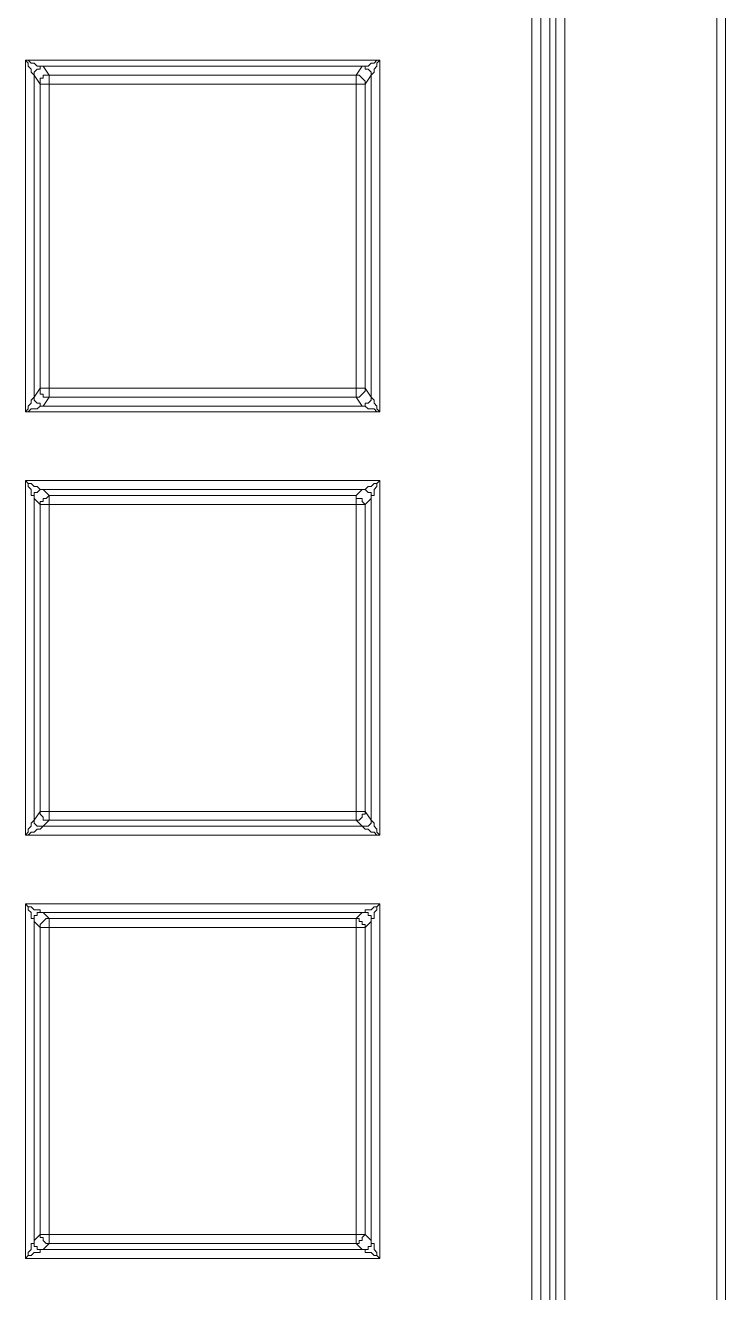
# Model space of a CAD drawing. Header units: centimetres. Extents: x -12.2 to 12.2, y -6.1 to 6.1.
# Drawn here: x -4.47 to -3.641, y -1.76 to -0.26 of the extents above; entities that cross this region are included whole.
import ezdxf

# ---------------------------------------------------------------- set-up
doc = ezdxf.new("R2010")
doc.units = ezdxf.units.CM
doc.header["$MEASUREMENT"] = 0
doc.layers.add('Camada 1', color=7, linetype='Continuous')

msp = doc.modelspace()

# ---------------------------------------------------------------- linework, layer by layer
at = {"layer": 'Camada 1', "lineweight": 9}
for points in [[(-3.84945, 5.81194), (-3.84945, 5.81194), (-3.84945, -5.8262), (-3.84945, -5.8262)], [(-3.8424, -5.8262), (-3.8424, -5.8262), (-3.8424, 5.81194), (-3.8424, 5.81194)], [(-3.83181, 5.81194), (-3.83181, 5.81194), (-3.83181, -5.8262), (-3.83181, -5.8262)], [(-3.6519, -5.8262), (-3.6519, -5.8262), (-3.6519, 5.81194), (-3.6519, 5.81194)], [(-3.64131, 5.81194), (-3.64131, 5.81194), (-3.64131, -5.8262), (-3.64131, -5.8262)], [(-3.87062, -2.02678), (-3.87062, -2.02678), (-3.87062, 5.77666), (-3.87062, 5.77666)], [(-3.86004, 5.77666), (-3.86004, 5.77666), (-3.86004, -2.02678), (-3.86004, -2.02678)], [(-4.47034, -0.3017), (-4.47034, -0.3017), (-4.05054, -0.3017), (-4.05054, -0.3017)], [(-4.47034, -0.71798), (-4.47034, -0.71798), (-4.47034, -0.3017), (-4.47034, -0.3017)], [(-4.0717, -0.30876), (-4.0717, -0.30876), (-4.44917, -0.30876), (-4.44917, -0.30876)], [(-4.44917, -0.30876), (-4.44917, -0.30876), (-4.44212, -0.31934), (-4.44212, -0.31934)], [(-4.07876, -0.31934), (-4.07876, -0.31934), (-4.0717, -0.30876), (-4.0717, -0.30876)], [(-4.05054, -0.3017), (-4.05054, -0.3017), (-4.05054, -0.71798), (-4.05054, -0.71798)], [(-4.45976, -0.31934), (-4.45976, -0.31934), (-4.45976, -0.70034), (-4.45976, -0.70034)], [(-4.4527, -0.32992), (-4.4527, -0.32992), (-4.45976, -0.31934), (-4.45976, -0.31934)], [(-4.4527, -0.68976), (-4.4527, -0.68976), (-4.4527, -0.32992), (-4.4527, -0.32992)], [(-4.44212, -0.31934), (-4.44212, -0.31934), (-4.07876, -0.31934), (-4.07876, -0.31934)], [(-4.07876, -0.32992), (-4.07876, -0.32992), (-4.44212, -0.32992), (-4.44212, -0.32992)], [(-4.44212, -0.32992), (-4.44212, -0.32992), (-4.44212, -0.68976), (-4.44212, -0.68976)], [(-4.07876, -0.68976), (-4.07876, -0.68976), (-4.07876, -0.32992), (-4.07876, -0.32992)], [(-4.06112, -0.31934), (-4.06112, -0.31934), (-4.06817, -0.32992), (-4.06817, -0.32992)], [(-4.06817, -0.32992), (-4.06817, -0.32992), (-4.06817, -0.68976), (-4.06817, -0.68976)], [(-4.06112, -0.70034), (-4.06112, -0.70034), (-4.06112, -0.31934), (-4.06112, -0.31934)], [(-4.45976, -0.70034), (-4.45976, -0.70034), (-4.4527, -0.68976), (-4.4527, -0.68976)], [(-4.44212, -0.68976), (-4.44212, -0.68976), (-4.07876, -0.68976), (-4.07876, -0.68976)], [(-4.06817, -0.68976), (-4.06817, -0.68976), (-4.06112, -0.70034), (-4.06112, -0.70034)], [(-4.44212, -0.70034), (-4.44212, -0.70034), (-4.44917, -0.71092), (-4.44917, -0.71092)], [(-4.07876, -0.70034), (-4.07876, -0.70034), (-4.44212, -0.70034), (-4.44212, -0.70034)], [(-4.0717, -0.71092), (-4.0717, -0.71092), (-4.07876, -0.70034), (-4.07876, -0.70034)], [(-4.05054, -0.71798), (-4.05054, -0.71798), (-4.47034, -0.71798), (-4.47034, -0.71798)], [(-4.44917, -0.71092), (-4.44917, -0.71092), (-4.0717, -0.71092), (-4.0717, -0.71092)], [(-4.47034, -0.79912), (-4.47034, -0.79912), (-4.05054, -0.79912), (-4.05054, -0.79912)], [(-4.47034, -1.21892), (-4.47034, -1.21892), (-4.47034, -0.79912), (-4.47034, -0.79912)], [(-4.0717, -0.8097), (-4.0717, -0.8097), (-4.44917, -0.8097), (-4.44917, -0.8097)], [(-4.44917, -0.8097), (-4.44917, -0.8097), (-4.44212, -0.81676), (-4.44212, -0.81676)], [(-4.07876, -0.81676), (-4.07876, -0.81676), (-4.0717, -0.8097), (-4.0717, -0.8097)], [(-4.05054, -0.79912), (-4.05054, -0.79912), (-4.05054, -1.21892), (-4.05054, -1.21892)], [(-4.45976, -0.82028), (-4.45976, -0.82028), (-4.45976, -1.20128), (-4.45976, -1.20128)], [(-4.4527, -0.82734), (-4.4527, -0.82734), (-4.45976, -0.82028), (-4.45976, -0.82028)], [(-4.44212, -0.81676), (-4.44212, -0.81676), (-4.07876, -0.81676), (-4.07876, -0.81676)], [(-4.06112, -0.82028), (-4.06112, -0.82028), (-4.06817, -0.82734), (-4.06817, -0.82734)], [(-4.06112, -1.20128), (-4.06112, -1.20128), (-4.06112, -0.82028), (-4.06112, -0.82028)], [(-4.4527, -1.1907), (-4.4527, -1.1907), (-4.4527, -0.82734), (-4.4527, -0.82734)], [(-4.44212, -0.82734), (-4.44212, -0.82734), (-4.44212, -1.1907), (-4.44212, -1.1907)], [(-4.07876, -0.82734), (-4.07876, -0.82734), (-4.44212, -0.82734), (-4.44212, -0.82734)], [(-4.07876, -1.1907), (-4.07876, -1.1907), (-4.07876, -0.82734), (-4.07876, -0.82734)], [(-4.06817, -0.82734), (-4.06817, -0.82734), (-4.06817, -1.1907), (-4.06817, -1.1907)], [(-4.45976, -1.20128), (-4.45976, -1.20128), (-4.4527, -1.1907), (-4.4527, -1.1907)], [(-4.44212, -1.1907), (-4.44212, -1.1907), (-4.07876, -1.1907), (-4.07876, -1.1907)], [(-4.06817, -1.1907), (-4.06817, -1.1907), (-4.06112, -1.20128), (-4.06112, -1.20128)], [(-4.44212, -1.20128), (-4.44212, -1.20128), (-4.44917, -1.20834), (-4.44917, -1.20834)], [(-4.44917, -1.20834), (-4.44917, -1.20834), (-4.0717, -1.20834), (-4.0717, -1.20834)], [(-4.07876, -1.20128), (-4.07876, -1.20128), (-4.44212, -1.20128), (-4.44212, -1.20128)], [(-4.0717, -1.20834), (-4.0717, -1.20834), (-4.07876, -1.20128), (-4.07876, -1.20128)], [(-4.05054, -1.21892), (-4.05054, -1.21892), (-4.47034, -1.21892), (-4.47034, -1.21892)], [(-4.47034, -1.30006), (-4.47034, -1.30006), (-4.05054, -1.30006), (-4.05054, -1.30006)], [(-4.47034, -1.71987), (-4.47034, -1.71987), (-4.47034, -1.30006), (-4.47034, -1.30006)], [(-4.05054, -1.30006), (-4.05054, -1.30006), (-4.05054, -1.71987), (-4.05054, -1.71987)], [(-4.0717, -1.31064), (-4.0717, -1.31064), (-4.44917, -1.31064), (-4.44917, -1.31064)], [(-4.44917, -1.31064), (-4.44917, -1.31064), (-4.44212, -1.3177), (-4.44212, -1.3177)], [(-4.44212, -1.3177), (-4.44212, -1.3177), (-4.07876, -1.3177), (-4.07876, -1.3177)], [(-4.07876, -1.3177), (-4.07876, -1.3177), (-4.0717, -1.31064), (-4.0717, -1.31064)], [(-4.45976, -1.32123), (-4.45976, -1.32123), (-4.45976, -1.6987), (-4.45976, -1.6987)], [(-4.4527, -1.32828), (-4.4527, -1.32828), (-4.45976, -1.32123), (-4.45976, -1.32123)], [(-4.4527, -1.69164), (-4.4527, -1.69164), (-4.4527, -1.32828), (-4.4527, -1.32828)], [(-4.44212, -1.32828), (-4.44212, -1.32828), (-4.44212, -1.69164), (-4.44212, -1.69164)], [(-4.07876, -1.32828), (-4.07876, -1.32828), (-4.44212, -1.32828), (-4.44212, -1.32828)], [(-4.07876, -1.69164), (-4.07876, -1.69164), (-4.07876, -1.32828), (-4.07876, -1.32828)], [(-4.06112, -1.32123), (-4.06112, -1.32123), (-4.06817, -1.32828), (-4.06817, -1.32828)], [(-4.06817, -1.32828), (-4.06817, -1.32828), (-4.06817, -1.69164), (-4.06817, -1.69164)], [(-4.06112, -1.6987), (-4.06112, -1.6987), (-4.06112, -1.32123), (-4.06112, -1.32123)], [(-4.45976, -1.6987), (-4.45976, -1.6987), (-4.4527, -1.69164), (-4.4527, -1.69164)], [(-4.44212, -1.69164), (-4.44212, -1.69164), (-4.07876, -1.69164), (-4.07876, -1.69164)], [(-4.06817, -1.69164), (-4.06817, -1.69164), (-4.06112, -1.6987), (-4.06112, -1.6987)], [(-4.44212, -1.70223), (-4.44212, -1.70223), (-4.44917, -1.70928), (-4.44917, -1.70928)], [(-4.44917, -1.70928), (-4.44917, -1.70928), (-4.0717, -1.70928), (-4.0717, -1.70928)], [(-4.07876, -1.70223), (-4.07876, -1.70223), (-4.44212, -1.70223), (-4.44212, -1.70223)], [(-4.0717, -1.70928), (-4.0717, -1.70928), (-4.07876, -1.70223), (-4.07876, -1.70223)], [(-4.05054, -1.71987), (-4.05054, -1.71987), (-4.47034, -1.71987), (-4.47034, -1.71987)]]:
    msp.add_open_spline(points, degree=3, dxfattribs=at)
for points, knots in [([(-4.45976, -0.31934), (-4.45976, -0.31934), (-4.45976, -0.31934), (-4.45976, -0.31934), (-4.45976, -0.31934), (-4.46329, -0.31581), (-4.46329, -0.31581), (-4.46329, -0.31581), (-4.46329, -0.31228), (-4.46329, -0.31228), (-4.46329, -0.31228), (-4.46681, -0.30876), (-4.46681, -0.30876), (-4.46681, -0.30876), (-4.46681, -0.30523), (-4.46681, -0.30523), (-4.46681, -0.30523), (-4.47034, -0.3017), (-4.47034, -0.3017)], [0, 0, 0, 0, 0.1666667, 0.1666667, 0.1666667, 0.3333333, 0.3333333, 0.3333333, 0.5, 0.5, 0.5, 0.6666667, 0.6666667, 0.6666667, 0.8333333, 0.8333333, 0.8333333, 1, 1, 1, 1]), ([(-4.47034, -0.3017), (-4.47034, -0.3017), (-4.46681, -0.3017), (-4.46681, -0.3017), (-4.46681, -0.3017), (-4.46329, -0.30523), (-4.46329, -0.30523), (-4.46329, -0.30523), (-4.45976, -0.30523), (-4.45976, -0.30523), (-4.45976, -0.30523), (-4.45623, -0.30876), (-4.45623, -0.30876), (-4.45623, -0.30876), (-4.4527, -0.30876), (-4.4527, -0.30876), (-4.4527, -0.30876), (-4.44917, -0.30876), (-4.44917, -0.30876)], [0, 0, 0, 0, 0.1666667, 0.1666667, 0.1666667, 0.3333333, 0.3333333, 0.3333333, 0.5, 0.5, 0.5, 0.6666667, 0.6666667, 0.6666667, 0.8333333, 0.8333333, 0.8333333, 1, 1, 1, 1]), ([(-4.44917, -0.30876), (-4.44917, -0.30876), (-4.4527, -0.30876), (-4.4527, -0.30876), (-4.4527, -0.30876), (-4.4527, -0.31228), (-4.4527, -0.31228), (-4.4527, -0.31228), (-4.45623, -0.31228), (-4.45623, -0.31228), (-4.45623, -0.31228), (-4.45976, -0.31581), (-4.45976, -0.31581), (-4.45976, -0.31581), (-4.45976, -0.31934), (-4.45976, -0.31934)], [0, 0, 0, 0, 0.2, 0.2, 0.2, 0.4, 0.4, 0.4, 0.6, 0.6, 0.6, 0.8, 0.8, 0.8, 1, 1, 1, 1]), ([(-4.0717, -0.30876), (-4.0717, -0.30876), (-4.0717, -0.30876), (-4.0717, -0.30876), (-4.0717, -0.30876), (-4.06817, -0.30876), (-4.06817, -0.30876), (-4.06817, -0.30876), (-4.06465, -0.30876), (-4.06465, -0.30876), (-4.06465, -0.30876), (-4.06112, -0.30523), (-4.06112, -0.30523), (-4.06112, -0.30523), (-4.05759, -0.30523), (-4.05759, -0.30523), (-4.05759, -0.30523), (-4.05406, -0.3017), (-4.05406, -0.3017), (-4.05406, -0.3017), (-4.05054, -0.3017), (-4.05054, -0.3017)], [0, 0, 0, 0, 0.1428571, 0.1428571, 0.1428571, 0.2857143, 0.2857143, 0.2857143, 0.4285714, 0.4285714, 0.4285714, 0.5714286, 0.5714286, 0.5714286, 0.7142857, 0.7142857, 0.7142857, 0.8571429, 0.8571429, 0.8571429, 1, 1, 1, 1]), ([(-4.06112, -0.31934), (-4.06112, -0.31934), (-4.06112, -0.31934), (-4.06112, -0.31934), (-4.06112, -0.31934), (-4.06112, -0.31581), (-4.06112, -0.31581), (-4.06112, -0.31581), (-4.06465, -0.31228), (-4.06465, -0.31228), (-4.06465, -0.31228), (-4.06817, -0.31228), (-4.06817, -0.31228), (-4.06817, -0.31228), (-4.06817, -0.30876), (-4.06817, -0.30876), (-4.06817, -0.30876), (-4.0717, -0.30876), (-4.0717, -0.30876)], [0, 0, 0, 0, 0.1666667, 0.1666667, 0.1666667, 0.3333333, 0.3333333, 0.3333333, 0.5, 0.5, 0.5, 0.6666667, 0.6666667, 0.6666667, 0.8333333, 0.8333333, 0.8333333, 1, 1, 1, 1]), ([(-4.05054, -0.3017), (-4.05054, -0.3017), (-4.05406, -0.30523), (-4.05406, -0.30523), (-4.05406, -0.30523), (-4.05406, -0.30876), (-4.05406, -0.30876), (-4.05406, -0.30876), (-4.05759, -0.31228), (-4.05759, -0.31228), (-4.05759, -0.31228), (-4.05759, -0.31581), (-4.05759, -0.31581), (-4.05759, -0.31581), (-4.06112, -0.31934), (-4.06112, -0.31934)], [0, 0, 0, 0, 0.2, 0.2, 0.2, 0.4, 0.4, 0.4, 0.6, 0.6, 0.6, 0.8, 0.8, 0.8, 1, 1, 1, 1]), ([(-4.44212, -0.31934), (-4.44212, -0.31934), (-4.44565, -0.31934), (-4.44565, -0.31934), (-4.44565, -0.31934), (-4.44917, -0.31934), (-4.44917, -0.31934), (-4.44917, -0.31934), (-4.44917, -0.32287), (-4.44917, -0.32287), (-4.44917, -0.32287), (-4.4527, -0.32287), (-4.4527, -0.32287), (-4.4527, -0.32287), (-4.4527, -0.3264), (-4.4527, -0.3264), (-4.4527, -0.3264), (-4.4527, -0.32992), (-4.4527, -0.32992)], [0, 0, 0, 0, 0.1666667, 0.1666667, 0.1666667, 0.3333333, 0.3333333, 0.3333333, 0.5, 0.5, 0.5, 0.6666667, 0.6666667, 0.6666667, 0.8333333, 0.8333333, 0.8333333, 1, 1, 1, 1]), ([(-4.44212, -0.32992), (-4.44212, -0.32992), (-4.44565, -0.32992), (-4.44565, -0.32992), (-4.44565, -0.32992), (-4.44917, -0.32992), (-4.44917, -0.32992), (-4.44917, -0.32992), (-4.4527, -0.32992), (-4.4527, -0.32992)], [0, 0, 0, 0, 0.3333333, 0.3333333, 0.3333333, 0.6666667, 0.6666667, 0.6666667, 1, 1, 1, 1]), ([(-4.44212, -0.31934), (-4.44212, -0.31934), (-4.44212, -0.31934), (-4.44212, -0.31934), (-4.44212, -0.31934), (-4.44212, -0.32287), (-4.44212, -0.32287), (-4.44212, -0.32287), (-4.44212, -0.3264), (-4.44212, -0.3264), (-4.44212, -0.3264), (-4.44212, -0.32992), (-4.44212, -0.32992)], [0, 0, 0, 0, 0.25, 0.25, 0.25, 0.5, 0.5, 0.5, 0.75, 0.75, 0.75, 1, 1, 1, 1]), ([(-4.06817, -0.32992), (-4.06817, -0.32992), (-4.06817, -0.3264), (-4.06817, -0.3264), (-4.06817, -0.3264), (-4.0717, -0.32287), (-4.0717, -0.32287), (-4.0717, -0.32287), (-4.07523, -0.31934), (-4.07523, -0.31934), (-4.07523, -0.31934), (-4.07876, -0.31934), (-4.07876, -0.31934)], [0, 0, 0, 0, 0.25, 0.25, 0.25, 0.5, 0.5, 0.5, 0.75, 0.75, 0.75, 1, 1, 1, 1]), ([(-4.07876, -0.31934), (-4.07876, -0.31934), (-4.07876, -0.31934), (-4.07876, -0.31934), (-4.07876, -0.31934), (-4.07876, -0.32287), (-4.07876, -0.32287), (-4.07876, -0.32287), (-4.07876, -0.3264), (-4.07876, -0.3264), (-4.07876, -0.3264), (-4.07876, -0.32992), (-4.07876, -0.32992)], [0, 0, 0, 0, 0.25, 0.25, 0.25, 0.5, 0.5, 0.5, 0.75, 0.75, 0.75, 1, 1, 1, 1]), ([(-4.06817, -0.32992), (-4.06817, -0.32992), (-4.06817, -0.32992), (-4.06817, -0.32992), (-4.06817, -0.32992), (-4.0717, -0.32992), (-4.0717, -0.32992), (-4.0717, -0.32992), (-4.07523, -0.32992), (-4.07523, -0.32992), (-4.07523, -0.32992), (-4.07876, -0.32992), (-4.07876, -0.32992)], [0, 0, 0, 0, 0.25, 0.25, 0.25, 0.5, 0.5, 0.5, 0.75, 0.75, 0.75, 1, 1, 1, 1]), ([(-4.4527, -0.68976), (-4.4527, -0.68976), (-4.4527, -0.69328), (-4.4527, -0.69328), (-4.4527, -0.69328), (-4.4527, -0.69681), (-4.4527, -0.69681), (-4.4527, -0.69681), (-4.44917, -0.69681), (-4.44917, -0.69681), (-4.44917, -0.69681), (-4.44917, -0.70034), (-4.44917, -0.70034), (-4.44917, -0.70034), (-4.44565, -0.70034), (-4.44565, -0.70034), (-4.44565, -0.70034), (-4.44212, -0.70034), (-4.44212, -0.70034)], [0, 0, 0, 0, 0.1666667, 0.1666667, 0.1666667, 0.3333333, 0.3333333, 0.3333333, 0.5, 0.5, 0.5, 0.6666667, 0.6666667, 0.6666667, 0.8333333, 0.8333333, 0.8333333, 1, 1, 1, 1]), ([(-4.44212, -0.68976), (-4.44212, -0.68976), (-4.44565, -0.68976), (-4.44565, -0.68976), (-4.44565, -0.68976), (-4.44917, -0.68976), (-4.44917, -0.68976), (-4.44917, -0.68976), (-4.4527, -0.68976), (-4.4527, -0.68976)], [0, 0, 0, 0, 0.3333333, 0.3333333, 0.3333333, 0.6666667, 0.6666667, 0.6666667, 1, 1, 1, 1]), ([(-4.44212, -0.68976), (-4.44212, -0.68976), (-4.44212, -0.69328), (-4.44212, -0.69328), (-4.44212, -0.69328), (-4.44212, -0.69681), (-4.44212, -0.69681), (-4.44212, -0.69681), (-4.44212, -0.70034), (-4.44212, -0.70034)], [0, 0, 0, 0, 0.3333333, 0.3333333, 0.3333333, 0.6666667, 0.6666667, 0.6666667, 1, 1, 1, 1]), ([(-4.06817, -0.68976), (-4.06817, -0.68976), (-4.06817, -0.69328), (-4.06817, -0.69328), (-4.06817, -0.69328), (-4.0717, -0.69681), (-4.0717, -0.69681), (-4.0717, -0.69681), (-4.07523, -0.70034), (-4.07523, -0.70034), (-4.07523, -0.70034), (-4.07876, -0.70034), (-4.07876, -0.70034)], [0, 0, 0, 0, 0.25, 0.25, 0.25, 0.5, 0.5, 0.5, 0.75, 0.75, 0.75, 1, 1, 1, 1]), ([(-4.07876, -0.68976), (-4.07876, -0.68976), (-4.07876, -0.69328), (-4.07876, -0.69328), (-4.07876, -0.69328), (-4.07876, -0.69681), (-4.07876, -0.69681), (-4.07876, -0.69681), (-4.07876, -0.70034), (-4.07876, -0.70034)], [0, 0, 0, 0, 0.3333333, 0.3333333, 0.3333333, 0.6666667, 0.6666667, 0.6666667, 1, 1, 1, 1]), ([(-4.06817, -0.68976), (-4.06817, -0.68976), (-4.06817, -0.68976), (-4.06817, -0.68976), (-4.06817, -0.68976), (-4.0717, -0.68976), (-4.0717, -0.68976), (-4.0717, -0.68976), (-4.07523, -0.68976), (-4.07523, -0.68976), (-4.07523, -0.68976), (-4.07876, -0.68976), (-4.07876, -0.68976)], [0, 0, 0, 0, 0.25, 0.25, 0.25, 0.5, 0.5, 0.5, 0.75, 0.75, 0.75, 1, 1, 1, 1]), ([(-4.47034, -0.71798), (-4.47034, -0.71798), (-4.46681, -0.71445), (-4.46681, -0.71445), (-4.46681, -0.71445), (-4.46681, -0.71092), (-4.46681, -0.71092), (-4.46681, -0.71092), (-4.46329, -0.70739), (-4.46329, -0.70739), (-4.46329, -0.70739), (-4.46329, -0.70387), (-4.46329, -0.70387), (-4.46329, -0.70387), (-4.45976, -0.70034), (-4.45976, -0.70034)], [0, 0, 0, 0, 0.2, 0.2, 0.2, 0.4, 0.4, 0.4, 0.6, 0.6, 0.6, 0.8, 0.8, 0.8, 1, 1, 1, 1]), ([(-4.45976, -0.70034), (-4.45976, -0.70034), (-4.45976, -0.70034), (-4.45976, -0.70034), (-4.45976, -0.70034), (-4.45976, -0.70387), (-4.45976, -0.70387), (-4.45976, -0.70387), (-4.45623, -0.70739), (-4.45623, -0.70739), (-4.45623, -0.70739), (-4.4527, -0.70739), (-4.4527, -0.70739), (-4.4527, -0.70739), (-4.4527, -0.71092), (-4.4527, -0.71092), (-4.4527, -0.71092), (-4.44917, -0.71092), (-4.44917, -0.71092)], [0, 0, 0, 0, 0.1666667, 0.1666667, 0.1666667, 0.3333333, 0.3333333, 0.3333333, 0.5, 0.5, 0.5, 0.6666667, 0.6666667, 0.6666667, 0.8333333, 0.8333333, 0.8333333, 1, 1, 1, 1]), ([(-4.06112, -0.70034), (-4.06112, -0.70034), (-4.06112, -0.70034), (-4.06112, -0.70034), (-4.06112, -0.70034), (-4.06112, -0.70387), (-4.06112, -0.70387), (-4.06112, -0.70387), (-4.06465, -0.70739), (-4.06465, -0.70739), (-4.06465, -0.70739), (-4.06817, -0.70739), (-4.06817, -0.70739), (-4.06817, -0.70739), (-4.06817, -0.71092), (-4.06817, -0.71092), (-4.06817, -0.71092), (-4.0717, -0.71092), (-4.0717, -0.71092)], [0, 0, 0, 0, 0.1666667, 0.1666667, 0.1666667, 0.3333333, 0.3333333, 0.3333333, 0.5, 0.5, 0.5, 0.6666667, 0.6666667, 0.6666667, 0.8333333, 0.8333333, 0.8333333, 1, 1, 1, 1]), ([(-4.06112, -0.70034), (-4.06112, -0.70034), (-4.06112, -0.70034), (-4.06112, -0.70034), (-4.06112, -0.70034), (-4.05759, -0.70387), (-4.05759, -0.70387), (-4.05759, -0.70387), (-4.05759, -0.70739), (-4.05759, -0.70739), (-4.05759, -0.70739), (-4.05406, -0.71092), (-4.05406, -0.71092), (-4.05406, -0.71092), (-4.05406, -0.71445), (-4.05406, -0.71445), (-4.05406, -0.71445), (-4.05054, -0.71798), (-4.05054, -0.71798)], [0, 0, 0, 0, 0.1666667, 0.1666667, 0.1666667, 0.3333333, 0.3333333, 0.3333333, 0.5, 0.5, 0.5, 0.6666667, 0.6666667, 0.6666667, 0.8333333, 0.8333333, 0.8333333, 1, 1, 1, 1]), ([(-4.44917, -0.71092), (-4.44917, -0.71092), (-4.44917, -0.71092), (-4.44917, -0.71092), (-4.44917, -0.71092), (-4.4527, -0.71092), (-4.4527, -0.71092), (-4.4527, -0.71092), (-4.45623, -0.71445), (-4.45623, -0.71445), (-4.45623, -0.71445), (-4.45976, -0.71445), (-4.45976, -0.71445), (-4.45976, -0.71445), (-4.46329, -0.71445), (-4.46329, -0.71445), (-4.46329, -0.71445), (-4.46681, -0.71798), (-4.46681, -0.71798), (-4.46681, -0.71798), (-4.47034, -0.71798), (-4.47034, -0.71798)], [0, 0, 0, 0, 0.1428571, 0.1428571, 0.1428571, 0.2857143, 0.2857143, 0.2857143, 0.4285714, 0.4285714, 0.4285714, 0.5714286, 0.5714286, 0.5714286, 0.7142857, 0.7142857, 0.7142857, 0.8571429, 0.8571429, 0.8571429, 1, 1, 1, 1]), ([(-4.05054, -0.71798), (-4.05054, -0.71798), (-4.05406, -0.71798), (-4.05406, -0.71798), (-4.05406, -0.71798), (-4.05759, -0.71445), (-4.05759, -0.71445), (-4.05759, -0.71445), (-4.06112, -0.71445), (-4.06112, -0.71445), (-4.06112, -0.71445), (-4.06465, -0.71445), (-4.06465, -0.71445), (-4.06465, -0.71445), (-4.06817, -0.71092), (-4.06817, -0.71092), (-4.06817, -0.71092), (-4.0717, -0.71092), (-4.0717, -0.71092)], [0, 0, 0, 0, 0.1666667, 0.1666667, 0.1666667, 0.3333333, 0.3333333, 0.3333333, 0.5, 0.5, 0.5, 0.6666667, 0.6666667, 0.6666667, 0.8333333, 0.8333333, 0.8333333, 1, 1, 1, 1]), ([(-4.47034, -0.79912), (-4.47034, -0.79912), (-4.46681, -0.80265), (-4.46681, -0.80265), (-4.46681, -0.80265), (-4.46329, -0.80265), (-4.46329, -0.80265), (-4.46329, -0.80265), (-4.45976, -0.80617), (-4.45976, -0.80617), (-4.45976, -0.80617), (-4.45623, -0.80617), (-4.45623, -0.80617), (-4.45623, -0.80617), (-4.4527, -0.8097), (-4.4527, -0.8097), (-4.4527, -0.8097), (-4.44917, -0.8097), (-4.44917, -0.8097)], [0, 0, 0, 0, 0.1666667, 0.1666667, 0.1666667, 0.3333333, 0.3333333, 0.3333333, 0.5, 0.5, 0.5, 0.6666667, 0.6666667, 0.6666667, 0.8333333, 0.8333333, 0.8333333, 1, 1, 1, 1]), ([(-4.45976, -0.82028), (-4.45976, -0.82028), (-4.45976, -0.82028), (-4.45976, -0.82028), (-4.45976, -0.82028), (-4.45976, -0.81676), (-4.45976, -0.81676), (-4.45976, -0.81676), (-4.46329, -0.81676), (-4.46329, -0.81676), (-4.46329, -0.81676), (-4.46329, -0.81323), (-4.46329, -0.81323), (-4.46329, -0.81323), (-4.46329, -0.8097), (-4.46329, -0.8097), (-4.46329, -0.8097), (-4.46681, -0.80617), (-4.46681, -0.80617), (-4.46681, -0.80617), (-4.46681, -0.80265), (-4.46681, -0.80265), (-4.46681, -0.80265), (-4.47034, -0.79912), (-4.47034, -0.79912)], [0, 0, 0, 0, 0.125, 0.125, 0.125, 0.25, 0.25, 0.25, 0.375, 0.375, 0.375, 0.5, 0.5, 0.5, 0.625, 0.625, 0.625, 0.75, 0.75, 0.75, 0.875, 0.875, 0.875, 1, 1, 1, 1]), ([(-4.44917, -0.8097), (-4.44917, -0.8097), (-4.4527, -0.8097), (-4.4527, -0.8097), (-4.4527, -0.8097), (-4.45623, -0.81323), (-4.45623, -0.81323), (-4.45623, -0.81323), (-4.45976, -0.81323), (-4.45976, -0.81323), (-4.45976, -0.81323), (-4.45976, -0.81676), (-4.45976, -0.81676), (-4.45976, -0.81676), (-4.45976, -0.82028), (-4.45976, -0.82028)], [0, 0, 0, 0, 0.2, 0.2, 0.2, 0.4, 0.4, 0.4, 0.6, 0.6, 0.6, 0.8, 0.8, 0.8, 1, 1, 1, 1]), ([(-4.0717, -0.8097), (-4.0717, -0.8097), (-4.0717, -0.8097), (-4.0717, -0.8097), (-4.0717, -0.8097), (-4.06817, -0.8097), (-4.06817, -0.8097), (-4.06817, -0.8097), (-4.06465, -0.80617), (-4.06465, -0.80617), (-4.06465, -0.80617), (-4.06112, -0.80617), (-4.06112, -0.80617), (-4.06112, -0.80617), (-4.05759, -0.80265), (-4.05759, -0.80265), (-4.05759, -0.80265), (-4.05406, -0.80265), (-4.05406, -0.80265), (-4.05406, -0.80265), (-4.05054, -0.79912), (-4.05054, -0.79912)], [0, 0, 0, 0, 0.1428571, 0.1428571, 0.1428571, 0.2857143, 0.2857143, 0.2857143, 0.4285714, 0.4285714, 0.4285714, 0.5714286, 0.5714286, 0.5714286, 0.7142857, 0.7142857, 0.7142857, 0.8571429, 0.8571429, 0.8571429, 1, 1, 1, 1]), ([(-4.06112, -0.82028), (-4.06112, -0.82028), (-4.06112, -0.81676), (-4.06112, -0.81676), (-4.06112, -0.81676), (-4.06112, -0.81323), (-4.06112, -0.81323), (-4.06112, -0.81323), (-4.06465, -0.81323), (-4.06465, -0.81323), (-4.06465, -0.81323), (-4.06817, -0.8097), (-4.06817, -0.8097), (-4.06817, -0.8097), (-4.0717, -0.8097), (-4.0717, -0.8097)], [0, 0, 0, 0, 0.2, 0.2, 0.2, 0.4, 0.4, 0.4, 0.6, 0.6, 0.6, 0.8, 0.8, 0.8, 1, 1, 1, 1]), ([(-4.05054, -0.79912), (-4.05054, -0.79912), (-4.05406, -0.80265), (-4.05406, -0.80265), (-4.05406, -0.80265), (-4.05406, -0.80617), (-4.05406, -0.80617), (-4.05406, -0.80617), (-4.05759, -0.8097), (-4.05759, -0.8097), (-4.05759, -0.8097), (-4.05759, -0.81323), (-4.05759, -0.81323), (-4.05759, -0.81323), (-4.05759, -0.81676), (-4.05759, -0.81676), (-4.05759, -0.81676), (-4.06112, -0.81676), (-4.06112, -0.81676), (-4.06112, -0.81676), (-4.06112, -0.82028), (-4.06112, -0.82028)], [0, 0, 0, 0, 0.1428571, 0.1428571, 0.1428571, 0.2857143, 0.2857143, 0.2857143, 0.4285714, 0.4285714, 0.4285714, 0.5714286, 0.5714286, 0.5714286, 0.7142857, 0.7142857, 0.7142857, 0.8571429, 0.8571429, 0.8571429, 1, 1, 1, 1]), ([(-4.44212, -0.81676), (-4.44212, -0.81676), (-4.44565, -0.82028), (-4.44565, -0.82028), (-4.44565, -0.82028), (-4.44917, -0.82028), (-4.44917, -0.82028), (-4.44917, -0.82028), (-4.44917, -0.82381), (-4.44917, -0.82381), (-4.44917, -0.82381), (-4.4527, -0.82381), (-4.4527, -0.82381), (-4.4527, -0.82381), (-4.4527, -0.82734), (-4.4527, -0.82734)], [0, 0, 0, 0, 0.2, 0.2, 0.2, 0.4, 0.4, 0.4, 0.6, 0.6, 0.6, 0.8, 0.8, 0.8, 1, 1, 1, 1]), ([(-4.44212, -0.81676), (-4.44212, -0.81676), (-4.44212, -0.82028), (-4.44212, -0.82028), (-4.44212, -0.82028), (-4.44212, -0.82381), (-4.44212, -0.82381), (-4.44212, -0.82381), (-4.44212, -0.82734), (-4.44212, -0.82734)], [0, 0, 0, 0, 0.3333333, 0.3333333, 0.3333333, 0.6666667, 0.6666667, 0.6666667, 1, 1, 1, 1]), ([(-4.06817, -0.82734), (-4.06817, -0.82734), (-4.06817, -0.82734), (-4.06817, -0.82734), (-4.06817, -0.82734), (-4.0717, -0.82381), (-4.0717, -0.82381), (-4.0717, -0.82381), (-4.0717, -0.82028), (-4.0717, -0.82028), (-4.0717, -0.82028), (-4.07523, -0.82028), (-4.07523, -0.82028), (-4.07523, -0.82028), (-4.07876, -0.82028), (-4.07876, -0.82028), (-4.07876, -0.82028), (-4.07876, -0.81676), (-4.07876, -0.81676)], [0, 0, 0, 0, 0.1666667, 0.1666667, 0.1666667, 0.3333333, 0.3333333, 0.3333333, 0.5, 0.5, 0.5, 0.6666667, 0.6666667, 0.6666667, 0.8333333, 0.8333333, 0.8333333, 1, 1, 1, 1]), ([(-4.07876, -0.81676), (-4.07876, -0.81676), (-4.07876, -0.82028), (-4.07876, -0.82028), (-4.07876, -0.82028), (-4.07876, -0.82381), (-4.07876, -0.82381), (-4.07876, -0.82381), (-4.07876, -0.82734), (-4.07876, -0.82734)], [0, 0, 0, 0, 0.3333333, 0.3333333, 0.3333333, 0.6666667, 0.6666667, 0.6666667, 1, 1, 1, 1]), ([(-4.44212, -0.82734), (-4.44212, -0.82734), (-4.44565, -0.82734), (-4.44565, -0.82734), (-4.44565, -0.82734), (-4.44917, -0.82734), (-4.44917, -0.82734), (-4.44917, -0.82734), (-4.4527, -0.82734), (-4.4527, -0.82734)], [0, 0, 0, 0, 0.3333333, 0.3333333, 0.3333333, 0.6666667, 0.6666667, 0.6666667, 1, 1, 1, 1]), ([(-4.06817, -0.82734), (-4.06817, -0.82734), (-4.06817, -0.82734), (-4.06817, -0.82734), (-4.06817, -0.82734), (-4.0717, -0.82734), (-4.0717, -0.82734), (-4.0717, -0.82734), (-4.07523, -0.82734), (-4.07523, -0.82734), (-4.07523, -0.82734), (-4.07876, -0.82734), (-4.07876, -0.82734)], [0, 0, 0, 0, 0.25, 0.25, 0.25, 0.5, 0.5, 0.5, 0.75, 0.75, 0.75, 1, 1, 1, 1]), ([(-4.4527, -1.1907), (-4.4527, -1.1907), (-4.4527, -1.19423), (-4.4527, -1.19423), (-4.4527, -1.19423), (-4.44917, -1.19776), (-4.44917, -1.19776), (-4.44917, -1.19776), (-4.44917, -1.20128), (-4.44917, -1.20128), (-4.44917, -1.20128), (-4.44565, -1.20128), (-4.44565, -1.20128), (-4.44565, -1.20128), (-4.44212, -1.20128), (-4.44212, -1.20128)], [0, 0, 0, 0, 0.2, 0.2, 0.2, 0.4, 0.4, 0.4, 0.6, 0.6, 0.6, 0.8, 0.8, 0.8, 1, 1, 1, 1]), ([(-4.44212, -1.1907), (-4.44212, -1.1907), (-4.44565, -1.1907), (-4.44565, -1.1907), (-4.44565, -1.1907), (-4.44917, -1.1907), (-4.44917, -1.1907), (-4.44917, -1.1907), (-4.4527, -1.1907), (-4.4527, -1.1907)], [0, 0, 0, 0, 0.3333333, 0.3333333, 0.3333333, 0.6666667, 0.6666667, 0.6666667, 1, 1, 1, 1]), ([(-4.44212, -1.1907), (-4.44212, -1.1907), (-4.44212, -1.19423), (-4.44212, -1.19423), (-4.44212, -1.19423), (-4.44212, -1.19776), (-4.44212, -1.19776), (-4.44212, -1.19776), (-4.44212, -1.20128), (-4.44212, -1.20128)], [0, 0, 0, 0, 0.3333333, 0.3333333, 0.3333333, 0.6666667, 0.6666667, 0.6666667, 1, 1, 1, 1]), ([(-4.06817, -1.1907), (-4.06817, -1.1907), (-4.06817, -1.19423), (-4.06817, -1.19423), (-4.06817, -1.19423), (-4.0717, -1.19423), (-4.0717, -1.19423), (-4.0717, -1.19423), (-4.0717, -1.19776), (-4.0717, -1.19776), (-4.0717, -1.19776), (-4.07523, -1.20128), (-4.07523, -1.20128), (-4.07523, -1.20128), (-4.07876, -1.20128), (-4.07876, -1.20128)], [0, 0, 0, 0, 0.2, 0.2, 0.2, 0.4, 0.4, 0.4, 0.6, 0.6, 0.6, 0.8, 0.8, 0.8, 1, 1, 1, 1]), ([(-4.07876, -1.1907), (-4.07876, -1.1907), (-4.07876, -1.19423), (-4.07876, -1.19423), (-4.07876, -1.19423), (-4.07876, -1.19776), (-4.07876, -1.19776), (-4.07876, -1.19776), (-4.07876, -1.20128), (-4.07876, -1.20128)], [0, 0, 0, 0, 0.3333333, 0.3333333, 0.3333333, 0.6666667, 0.6666667, 0.6666667, 1, 1, 1, 1]), ([(-4.06817, -1.1907), (-4.06817, -1.1907), (-4.06817, -1.1907), (-4.06817, -1.1907), (-4.06817, -1.1907), (-4.0717, -1.1907), (-4.0717, -1.1907), (-4.0717, -1.1907), (-4.07523, -1.1907), (-4.07523, -1.1907), (-4.07523, -1.1907), (-4.07876, -1.1907), (-4.07876, -1.1907)], [0, 0, 0, 0, 0.25, 0.25, 0.25, 0.5, 0.5, 0.5, 0.75, 0.75, 0.75, 1, 1, 1, 1]), ([(-4.47034, -1.21892), (-4.47034, -1.21892), (-4.46681, -1.21539), (-4.46681, -1.21539), (-4.46681, -1.21539), (-4.46681, -1.21187), (-4.46681, -1.21187), (-4.46681, -1.21187), (-4.46329, -1.20834), (-4.46329, -1.20834), (-4.46329, -1.20834), (-4.46329, -1.20481), (-4.46329, -1.20481), (-4.46329, -1.20481), (-4.45976, -1.20128), (-4.45976, -1.20128)], [0, 0, 0, 0, 0.2, 0.2, 0.2, 0.4, 0.4, 0.4, 0.6, 0.6, 0.6, 0.8, 0.8, 0.8, 1, 1, 1, 1]), ([(-4.44917, -1.20834), (-4.44917, -1.20834), (-4.44917, -1.20834), (-4.44917, -1.20834), (-4.44917, -1.20834), (-4.4527, -1.21187), (-4.4527, -1.21187), (-4.4527, -1.21187), (-4.45623, -1.21187), (-4.45623, -1.21187), (-4.45623, -1.21187), (-4.45976, -1.21539), (-4.45976, -1.21539), (-4.45976, -1.21539), (-4.46329, -1.21539), (-4.46329, -1.21539), (-4.46329, -1.21539), (-4.46681, -1.21892), (-4.46681, -1.21892), (-4.46681, -1.21892), (-4.47034, -1.21892), (-4.47034, -1.21892)], [0, 0, 0, 0, 0.1428571, 0.1428571, 0.1428571, 0.2857143, 0.2857143, 0.2857143, 0.4285714, 0.4285714, 0.4285714, 0.5714286, 0.5714286, 0.5714286, 0.7142857, 0.7142857, 0.7142857, 0.8571429, 0.8571429, 0.8571429, 1, 1, 1, 1]), ([(-4.45976, -1.20128), (-4.45976, -1.20128), (-4.45976, -1.20128), (-4.45976, -1.20128), (-4.45976, -1.20128), (-4.45976, -1.20481), (-4.45976, -1.20481), (-4.45976, -1.20481), (-4.45623, -1.20834), (-4.45623, -1.20834), (-4.45623, -1.20834), (-4.4527, -1.20834), (-4.4527, -1.20834), (-4.4527, -1.20834), (-4.44917, -1.20834), (-4.44917, -1.20834)], [0, 0, 0, 0, 0.2, 0.2, 0.2, 0.4, 0.4, 0.4, 0.6, 0.6, 0.6, 0.8, 0.8, 0.8, 1, 1, 1, 1]), ([(-4.06112, -1.20128), (-4.06112, -1.20128), (-4.06112, -1.20128), (-4.06112, -1.20128), (-4.06112, -1.20128), (-4.06112, -1.20481), (-4.06112, -1.20481), (-4.06112, -1.20481), (-4.06465, -1.20834), (-4.06465, -1.20834), (-4.06465, -1.20834), (-4.06817, -1.20834), (-4.06817, -1.20834), (-4.06817, -1.20834), (-4.0717, -1.20834), (-4.0717, -1.20834)], [0, 0, 0, 0, 0.2, 0.2, 0.2, 0.4, 0.4, 0.4, 0.6, 0.6, 0.6, 0.8, 0.8, 0.8, 1, 1, 1, 1]), ([(-4.05054, -1.21892), (-4.05054, -1.21892), (-4.05406, -1.21892), (-4.05406, -1.21892), (-4.05406, -1.21892), (-4.05759, -1.21539), (-4.05759, -1.21539), (-4.05759, -1.21539), (-4.06112, -1.21539), (-4.06112, -1.21539), (-4.06112, -1.21539), (-4.06465, -1.21187), (-4.06465, -1.21187), (-4.06465, -1.21187), (-4.06817, -1.21187), (-4.06817, -1.21187), (-4.06817, -1.21187), (-4.0717, -1.20834), (-4.0717, -1.20834)], [0, 0, 0, 0, 0.1666667, 0.1666667, 0.1666667, 0.3333333, 0.3333333, 0.3333333, 0.5, 0.5, 0.5, 0.6666667, 0.6666667, 0.6666667, 0.8333333, 0.8333333, 0.8333333, 1, 1, 1, 1]), ([(-4.06112, -1.20128), (-4.06112, -1.20128), (-4.06112, -1.20128), (-4.06112, -1.20128), (-4.06112, -1.20128), (-4.05759, -1.20481), (-4.05759, -1.20481), (-4.05759, -1.20481), (-4.05759, -1.20834), (-4.05759, -1.20834), (-4.05759, -1.20834), (-4.05406, -1.21187), (-4.05406, -1.21187), (-4.05406, -1.21187), (-4.05406, -1.21539), (-4.05406, -1.21539), (-4.05406, -1.21539), (-4.05054, -1.21892), (-4.05054, -1.21892)], [0, 0, 0, 0, 0.1666667, 0.1666667, 0.1666667, 0.3333333, 0.3333333, 0.3333333, 0.5, 0.5, 0.5, 0.6666667, 0.6666667, 0.6666667, 0.8333333, 0.8333333, 0.8333333, 1, 1, 1, 1]), ([(-4.45976, -1.32123), (-4.45976, -1.32123), (-4.45976, -1.32123), (-4.45976, -1.32123), (-4.45976, -1.32123), (-4.45976, -1.3177), (-4.45976, -1.3177), (-4.45976, -1.3177), (-4.46329, -1.3177), (-4.46329, -1.3177), (-4.46329, -1.3177), (-4.46329, -1.31417), (-4.46329, -1.31417), (-4.46329, -1.31417), (-4.46329, -1.31064), (-4.46329, -1.31064), (-4.46329, -1.31064), (-4.46681, -1.30712), (-4.46681, -1.30712), (-4.46681, -1.30712), (-4.46681, -1.30359), (-4.46681, -1.30359), (-4.46681, -1.30359), (-4.47034, -1.30006), (-4.47034, -1.30006)], [0, 0, 0, 0, 0.125, 0.125, 0.125, 0.25, 0.25, 0.25, 0.375, 0.375, 0.375, 0.5, 0.5, 0.5, 0.625, 0.625, 0.625, 0.75, 0.75, 0.75, 0.875, 0.875, 0.875, 1, 1, 1, 1]), ([(-4.47034, -1.30006), (-4.47034, -1.30006), (-4.46681, -1.30359), (-4.46681, -1.30359), (-4.46681, -1.30359), (-4.46329, -1.30359), (-4.46329, -1.30359), (-4.46329, -1.30359), (-4.45976, -1.30712), (-4.45976, -1.30712), (-4.45976, -1.30712), (-4.45623, -1.30712), (-4.45623, -1.30712), (-4.45623, -1.30712), (-4.4527, -1.30712), (-4.4527, -1.30712), (-4.4527, -1.30712), (-4.4527, -1.31064), (-4.4527, -1.31064), (-4.4527, -1.31064), (-4.44917, -1.31064), (-4.44917, -1.31064)], [0, 0, 0, 0, 0.1428571, 0.1428571, 0.1428571, 0.2857143, 0.2857143, 0.2857143, 0.4285714, 0.4285714, 0.4285714, 0.5714286, 0.5714286, 0.5714286, 0.7142857, 0.7142857, 0.7142857, 0.8571429, 0.8571429, 0.8571429, 1, 1, 1, 1]), ([(-4.0717, -1.31064), (-4.0717, -1.31064), (-4.0717, -1.31064), (-4.0717, -1.31064), (-4.0717, -1.31064), (-4.06817, -1.31064), (-4.06817, -1.31064), (-4.06817, -1.31064), (-4.06817, -1.30712), (-4.06817, -1.30712), (-4.06817, -1.30712), (-4.06465, -1.30712), (-4.06465, -1.30712), (-4.06465, -1.30712), (-4.06112, -1.30712), (-4.06112, -1.30712), (-4.06112, -1.30712), (-4.05759, -1.30359), (-4.05759, -1.30359), (-4.05759, -1.30359), (-4.05406, -1.30359), (-4.05406, -1.30359), (-4.05406, -1.30359), (-4.05054, -1.30006), (-4.05054, -1.30006)], [0, 0, 0, 0, 0.125, 0.125, 0.125, 0.25, 0.25, 0.25, 0.375, 0.375, 0.375, 0.5, 0.5, 0.5, 0.625, 0.625, 0.625, 0.75, 0.75, 0.75, 0.875, 0.875, 0.875, 1, 1, 1, 1]), ([(-4.05054, -1.30006), (-4.05054, -1.30006), (-4.05406, -1.30359), (-4.05406, -1.30359), (-4.05406, -1.30359), (-4.05406, -1.30712), (-4.05406, -1.30712), (-4.05406, -1.30712), (-4.05759, -1.31064), (-4.05759, -1.31064), (-4.05759, -1.31064), (-4.05759, -1.31417), (-4.05759, -1.31417), (-4.05759, -1.31417), (-4.05759, -1.3177), (-4.05759, -1.3177), (-4.05759, -1.3177), (-4.06112, -1.3177), (-4.06112, -1.3177), (-4.06112, -1.3177), (-4.06112, -1.32123), (-4.06112, -1.32123)], [0, 0, 0, 0, 0.1428571, 0.1428571, 0.1428571, 0.2857143, 0.2857143, 0.2857143, 0.4285714, 0.4285714, 0.4285714, 0.5714286, 0.5714286, 0.5714286, 0.7142857, 0.7142857, 0.7142857, 0.8571429, 0.8571429, 0.8571429, 1, 1, 1, 1]), ([(-4.44917, -1.31064), (-4.44917, -1.31064), (-4.4527, -1.31064), (-4.4527, -1.31064), (-4.4527, -1.31064), (-4.45623, -1.31064), (-4.45623, -1.31064), (-4.45623, -1.31064), (-4.45623, -1.31417), (-4.45623, -1.31417), (-4.45623, -1.31417), (-4.45976, -1.31417), (-4.45976, -1.31417), (-4.45976, -1.31417), (-4.45976, -1.3177), (-4.45976, -1.3177), (-4.45976, -1.3177), (-4.45976, -1.32123), (-4.45976, -1.32123)], [0, 0, 0, 0, 0.1666667, 0.1666667, 0.1666667, 0.3333333, 0.3333333, 0.3333333, 0.5, 0.5, 0.5, 0.6666667, 0.6666667, 0.6666667, 0.8333333, 0.8333333, 0.8333333, 1, 1, 1, 1]), ([(-4.44212, -1.3177), (-4.44212, -1.3177), (-4.44565, -1.3177), (-4.44565, -1.3177), (-4.44565, -1.3177), (-4.44917, -1.32123), (-4.44917, -1.32123), (-4.44917, -1.32123), (-4.4527, -1.32476), (-4.4527, -1.32476), (-4.4527, -1.32476), (-4.4527, -1.32828), (-4.4527, -1.32828)], [0, 0, 0, 0, 0.25, 0.25, 0.25, 0.5, 0.5, 0.5, 0.75, 0.75, 0.75, 1, 1, 1, 1]), ([(-4.44212, -1.3177), (-4.44212, -1.3177), (-4.44212, -1.3177), (-4.44212, -1.3177), (-4.44212, -1.3177), (-4.44212, -1.32123), (-4.44212, -1.32123), (-4.44212, -1.32123), (-4.44212, -1.32476), (-4.44212, -1.32476), (-4.44212, -1.32476), (-4.44212, -1.32828), (-4.44212, -1.32828)], [0, 0, 0, 0, 0.25, 0.25, 0.25, 0.5, 0.5, 0.5, 0.75, 0.75, 0.75, 1, 1, 1, 1]), ([(-4.06817, -1.32828), (-4.06817, -1.32828), (-4.06817, -1.32476), (-4.06817, -1.32476), (-4.06817, -1.32476), (-4.0717, -1.32476), (-4.0717, -1.32476), (-4.0717, -1.32476), (-4.0717, -1.32123), (-4.0717, -1.32123), (-4.0717, -1.32123), (-4.07523, -1.32123), (-4.07523, -1.32123), (-4.07523, -1.32123), (-4.07523, -1.3177), (-4.07523, -1.3177), (-4.07523, -1.3177), (-4.07876, -1.3177), (-4.07876, -1.3177)], [0, 0, 0, 0, 0.1666667, 0.1666667, 0.1666667, 0.3333333, 0.3333333, 0.3333333, 0.5, 0.5, 0.5, 0.6666667, 0.6666667, 0.6666667, 0.8333333, 0.8333333, 0.8333333, 1, 1, 1, 1]), ([(-4.07876, -1.3177), (-4.07876, -1.3177), (-4.07876, -1.3177), (-4.07876, -1.3177), (-4.07876, -1.3177), (-4.07876, -1.32123), (-4.07876, -1.32123), (-4.07876, -1.32123), (-4.07876, -1.32476), (-4.07876, -1.32476), (-4.07876, -1.32476), (-4.07876, -1.32828), (-4.07876, -1.32828)], [0, 0, 0, 0, 0.25, 0.25, 0.25, 0.5, 0.5, 0.5, 0.75, 0.75, 0.75, 1, 1, 1, 1]), ([(-4.06112, -1.32123), (-4.06112, -1.32123), (-4.06112, -1.3177), (-4.06112, -1.3177), (-4.06112, -1.3177), (-4.06112, -1.31417), (-4.06112, -1.31417), (-4.06112, -1.31417), (-4.06465, -1.31417), (-4.06465, -1.31417), (-4.06465, -1.31417), (-4.06465, -1.31064), (-4.06465, -1.31064), (-4.06465, -1.31064), (-4.06817, -1.31064), (-4.06817, -1.31064), (-4.06817, -1.31064), (-4.0717, -1.31064), (-4.0717, -1.31064)], [0, 0, 0, 0, 0.1666667, 0.1666667, 0.1666667, 0.3333333, 0.3333333, 0.3333333, 0.5, 0.5, 0.5, 0.6666667, 0.6666667, 0.6666667, 0.8333333, 0.8333333, 0.8333333, 1, 1, 1, 1]), ([(-4.44212, -1.32828), (-4.44212, -1.32828), (-4.44565, -1.32828), (-4.44565, -1.32828), (-4.44565, -1.32828), (-4.44917, -1.32828), (-4.44917, -1.32828), (-4.44917, -1.32828), (-4.4527, -1.32828), (-4.4527, -1.32828)], [0, 0, 0, 0, 0.3333333, 0.3333333, 0.3333333, 0.6666667, 0.6666667, 0.6666667, 1, 1, 1, 1]), ([(-4.06817, -1.32828), (-4.06817, -1.32828), (-4.06817, -1.32828), (-4.06817, -1.32828), (-4.06817, -1.32828), (-4.0717, -1.32828), (-4.0717, -1.32828), (-4.0717, -1.32828), (-4.07523, -1.32828), (-4.07523, -1.32828), (-4.07523, -1.32828), (-4.07876, -1.32828), (-4.07876, -1.32828)], [0, 0, 0, 0, 0.25, 0.25, 0.25, 0.5, 0.5, 0.5, 0.75, 0.75, 0.75, 1, 1, 1, 1]), ([(-4.4527, -1.69164), (-4.4527, -1.69164), (-4.4527, -1.69164), (-4.4527, -1.69164), (-4.4527, -1.69164), (-4.4527, -1.69517), (-4.4527, -1.69517), (-4.4527, -1.69517), (-4.44917, -1.69517), (-4.44917, -1.69517), (-4.44917, -1.69517), (-4.44917, -1.6987), (-4.44917, -1.6987), (-4.44917, -1.6987), (-4.44565, -1.70223), (-4.44565, -1.70223), (-4.44565, -1.70223), (-4.44212, -1.70223), (-4.44212, -1.70223)], [0, 0, 0, 0, 0.1666667, 0.1666667, 0.1666667, 0.3333333, 0.3333333, 0.3333333, 0.5, 0.5, 0.5, 0.6666667, 0.6666667, 0.6666667, 0.8333333, 0.8333333, 0.8333333, 1, 1, 1, 1]), ([(-4.44212, -1.69164), (-4.44212, -1.69164), (-4.44565, -1.69164), (-4.44565, -1.69164), (-4.44565, -1.69164), (-4.44917, -1.69164), (-4.44917, -1.69164), (-4.44917, -1.69164), (-4.4527, -1.69164), (-4.4527, -1.69164)], [0, 0, 0, 0, 0.3333333, 0.3333333, 0.3333333, 0.6666667, 0.6666667, 0.6666667, 1, 1, 1, 1]), ([(-4.44212, -1.69164), (-4.44212, -1.69164), (-4.44212, -1.69164), (-4.44212, -1.69164), (-4.44212, -1.69164), (-4.44212, -1.69517), (-4.44212, -1.69517), (-4.44212, -1.69517), (-4.44212, -1.6987), (-4.44212, -1.6987), (-4.44212, -1.6987), (-4.44212, -1.70223), (-4.44212, -1.70223)], [0, 0, 0, 0, 0.25, 0.25, 0.25, 0.5, 0.5, 0.5, 0.75, 0.75, 0.75, 1, 1, 1, 1]), ([(-4.06817, -1.69164), (-4.06817, -1.69164), (-4.06817, -1.69164), (-4.06817, -1.69164), (-4.06817, -1.69164), (-4.0717, -1.69517), (-4.0717, -1.69517), (-4.0717, -1.69517), (-4.0717, -1.6987), (-4.0717, -1.6987), (-4.0717, -1.6987), (-4.07523, -1.6987), (-4.07523, -1.6987), (-4.07523, -1.6987), (-4.07523, -1.70223), (-4.07523, -1.70223), (-4.07523, -1.70223), (-4.07876, -1.70223), (-4.07876, -1.70223)], [0, 0, 0, 0, 0.1666667, 0.1666667, 0.1666667, 0.3333333, 0.3333333, 0.3333333, 0.5, 0.5, 0.5, 0.6666667, 0.6666667, 0.6666667, 0.8333333, 0.8333333, 0.8333333, 1, 1, 1, 1]), ([(-4.07876, -1.69164), (-4.07876, -1.69164), (-4.07876, -1.69164), (-4.07876, -1.69164), (-4.07876, -1.69164), (-4.07876, -1.69517), (-4.07876, -1.69517), (-4.07876, -1.69517), (-4.07876, -1.6987), (-4.07876, -1.6987), (-4.07876, -1.6987), (-4.07876, -1.70223), (-4.07876, -1.70223)], [0, 0, 0, 0, 0.25, 0.25, 0.25, 0.5, 0.5, 0.5, 0.75, 0.75, 0.75, 1, 1, 1, 1]), ([(-4.06817, -1.69164), (-4.06817, -1.69164), (-4.06817, -1.69164), (-4.06817, -1.69164), (-4.06817, -1.69164), (-4.0717, -1.69164), (-4.0717, -1.69164), (-4.0717, -1.69164), (-4.07523, -1.69164), (-4.07523, -1.69164), (-4.07523, -1.69164), (-4.07876, -1.69164), (-4.07876, -1.69164)], [0, 0, 0, 0, 0.25, 0.25, 0.25, 0.5, 0.5, 0.5, 0.75, 0.75, 0.75, 1, 1, 1, 1]), ([(-4.47034, -1.71987), (-4.47034, -1.71987), (-4.46681, -1.71634), (-4.46681, -1.71634), (-4.46681, -1.71634), (-4.46681, -1.71281), (-4.46681, -1.71281), (-4.46681, -1.71281), (-4.46329, -1.70928), (-4.46329, -1.70928), (-4.46329, -1.70928), (-4.46329, -1.70576), (-4.46329, -1.70576), (-4.46329, -1.70576), (-4.46329, -1.70223), (-4.46329, -1.70223), (-4.46329, -1.70223), (-4.45976, -1.70223), (-4.45976, -1.70223), (-4.45976, -1.70223), (-4.45976, -1.6987), (-4.45976, -1.6987)], [0, 0, 0, 0, 0.1428571, 0.1428571, 0.1428571, 0.2857143, 0.2857143, 0.2857143, 0.4285714, 0.4285714, 0.4285714, 0.5714286, 0.5714286, 0.5714286, 0.7142857, 0.7142857, 0.7142857, 0.8571429, 0.8571429, 0.8571429, 1, 1, 1, 1]), ([(-4.44917, -1.70928), (-4.44917, -1.70928), (-4.44917, -1.70928), (-4.44917, -1.70928), (-4.44917, -1.70928), (-4.4527, -1.70928), (-4.4527, -1.70928), (-4.4527, -1.70928), (-4.4527, -1.71281), (-4.4527, -1.71281), (-4.4527, -1.71281), (-4.45623, -1.71281), (-4.45623, -1.71281), (-4.45623, -1.71281), (-4.45976, -1.71281), (-4.45976, -1.71281), (-4.45976, -1.71281), (-4.46329, -1.71634), (-4.46329, -1.71634), (-4.46329, -1.71634), (-4.46681, -1.71634), (-4.46681, -1.71634), (-4.46681, -1.71634), (-4.47034, -1.71987), (-4.47034, -1.71987)], [0, 0, 0, 0, 0.125, 0.125, 0.125, 0.25, 0.25, 0.25, 0.375, 0.375, 0.375, 0.5, 0.5, 0.5, 0.625, 0.625, 0.625, 0.75, 0.75, 0.75, 0.875, 0.875, 0.875, 1, 1, 1, 1]), ([(-4.45976, -1.6987), (-4.45976, -1.6987), (-4.45976, -1.70223), (-4.45976, -1.70223), (-4.45976, -1.70223), (-4.45976, -1.70576), (-4.45976, -1.70576), (-4.45976, -1.70576), (-4.45623, -1.70576), (-4.45623, -1.70576), (-4.45623, -1.70576), (-4.45623, -1.70928), (-4.45623, -1.70928), (-4.45623, -1.70928), (-4.4527, -1.70928), (-4.4527, -1.70928), (-4.4527, -1.70928), (-4.44917, -1.70928), (-4.44917, -1.70928)], [0, 0, 0, 0, 0.1666667, 0.1666667, 0.1666667, 0.3333333, 0.3333333, 0.3333333, 0.5, 0.5, 0.5, 0.6666667, 0.6666667, 0.6666667, 0.8333333, 0.8333333, 0.8333333, 1, 1, 1, 1]), ([(-4.06112, -1.6987), (-4.06112, -1.6987), (-4.06112, -1.70223), (-4.06112, -1.70223), (-4.06112, -1.70223), (-4.06112, -1.70576), (-4.06112, -1.70576), (-4.06112, -1.70576), (-4.06465, -1.70576), (-4.06465, -1.70576), (-4.06465, -1.70576), (-4.06465, -1.70928), (-4.06465, -1.70928), (-4.06465, -1.70928), (-4.06817, -1.70928), (-4.06817, -1.70928), (-4.06817, -1.70928), (-4.0717, -1.70928), (-4.0717, -1.70928)], [0, 0, 0, 0, 0.1666667, 0.1666667, 0.1666667, 0.3333333, 0.3333333, 0.3333333, 0.5, 0.5, 0.5, 0.6666667, 0.6666667, 0.6666667, 0.8333333, 0.8333333, 0.8333333, 1, 1, 1, 1]), ([(-4.05054, -1.71987), (-4.05054, -1.71987), (-4.05406, -1.71634), (-4.05406, -1.71634), (-4.05406, -1.71634), (-4.05759, -1.71634), (-4.05759, -1.71634), (-4.05759, -1.71634), (-4.06112, -1.71281), (-4.06112, -1.71281), (-4.06112, -1.71281), (-4.06465, -1.71281), (-4.06465, -1.71281), (-4.06465, -1.71281), (-4.06817, -1.71281), (-4.06817, -1.71281), (-4.06817, -1.71281), (-4.06817, -1.70928), (-4.06817, -1.70928), (-4.06817, -1.70928), (-4.0717, -1.70928), (-4.0717, -1.70928)], [0, 0, 0, 0, 0.1428571, 0.1428571, 0.1428571, 0.2857143, 0.2857143, 0.2857143, 0.4285714, 0.4285714, 0.4285714, 0.5714286, 0.5714286, 0.5714286, 0.7142857, 0.7142857, 0.7142857, 0.8571429, 0.8571429, 0.8571429, 1, 1, 1, 1]), ([(-4.06112, -1.6987), (-4.06112, -1.6987), (-4.06112, -1.6987), (-4.06112, -1.6987), (-4.06112, -1.6987), (-4.06112, -1.70223), (-4.06112, -1.70223), (-4.06112, -1.70223), (-4.05759, -1.70223), (-4.05759, -1.70223), (-4.05759, -1.70223), (-4.05759, -1.70576), (-4.05759, -1.70576), (-4.05759, -1.70576), (-4.05759, -1.70928), (-4.05759, -1.70928), (-4.05759, -1.70928), (-4.05406, -1.71281), (-4.05406, -1.71281), (-4.05406, -1.71281), (-4.05406, -1.71634), (-4.05406, -1.71634), (-4.05406, -1.71634), (-4.05054, -1.71987), (-4.05054, -1.71987)], [0, 0, 0, 0, 0.125, 0.125, 0.125, 0.25, 0.25, 0.25, 0.375, 0.375, 0.375, 0.5, 0.5, 0.5, 0.625, 0.625, 0.625, 0.75, 0.75, 0.75, 0.875, 0.875, 0.875, 1, 1, 1, 1])]:
    msp.add_open_spline(points, degree=3, knots=knots, dxfattribs=at)

doc.saveas('drawing.dxf')
